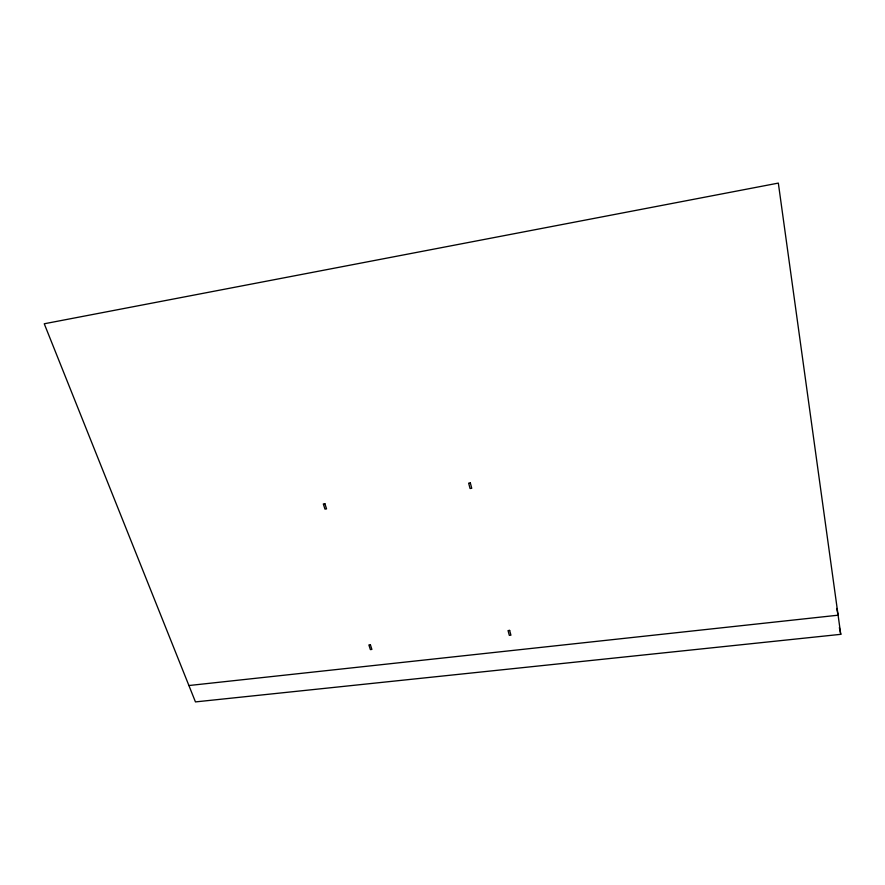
<?xml version="1.0" encoding="UTF-8"?>
<svg xmlns="http://www.w3.org/2000/svg" width="885" height="885" viewBox="0 0 885 885"><rect width="100%" height="100%" fill="white"/><g stroke="black" fill="none" stroke-linecap="round" stroke-linejoin="round"><path stroke-width="1.33" d="M188.914 685.532L838.106 615.197L836.701 608.449M840.75 634.335L195.452 701.905L44.25 323.777L778.335 183.095L840.75 634.335L839.367 627.62M324.895 503.731L323.313 503.952L324.972 509.107L326.554 508.886L324.895 503.731M470.322 482.922L468.641 483.166L470.068 488.52L471.749 488.277L470.322 482.922M370.406 644.789L368.879 644.955L370.384 649.59L371.899 649.413L370.406 644.789M509.649 630.397L508.045 630.585L509.329 635.364L510.933 635.187L509.649 630.397"/></g></svg>
